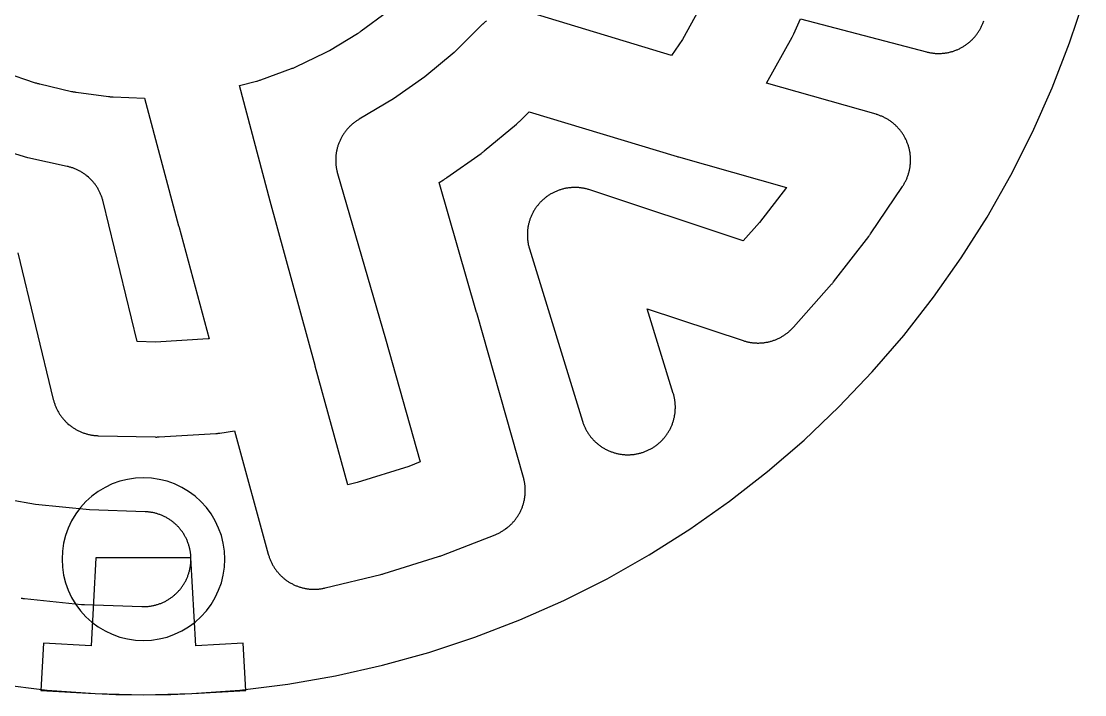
# Model space of a CAD drawing. Header units: millimetres. Extents: x -145 to 145, y -145 to 145.
# Drawn here: x -18 to 138.8, y -145 to -45.7 of the extents above; entities that cross this region are included whole.
import ezdxf

# ---------------------------------------------------------------- set-up
doc = ezdxf.new("R2010")
doc.units = ezdxf.units.MM
for name, color, linetype in [('BOUNDARY', 3, 'CONTINUOUS'), ('CORRIDORS', 1, 'CONTINUOUS'), ('WEDGE_CUT', 1, 'CONTINUOUS')]:
    doc.layers.add(name, color=color, linetype=linetype)

msp = doc.modelspace()

# ---------------------------------------------------------------- linework, layer by layer
at = {"layer": 'BOUNDARY'}
msp.add_lwpolyline([(-21.276, -143.431), (-14.212, -144.302), (-7.115, -144.825), (0, -145), (7.115, -144.825), (14.212, -144.302), (21.276, -143.431), (28.288, -142.214), (35.232, -140.655), (42.091, -138.756), (48.849, -136.524), (55.489, -133.963), (61.995, -131.078), (68.353, -127.879), (74.545, -124.371), (80.558, -120.563), (86.376, -116.465), (91.987, -112.087), (97.376, -107.438), (102.53, -102.53), (107.438, -97.376), (112.087, -91.987), (116.465, -86.376), (120.563, -80.558), (124.371, -74.545), (127.879, -68.353), (131.078, -61.995), (133.963, -55.489), (136.524, -48.849), (138.756, -42.091)], dxfattribs=at)
msp.add_lwpolyline([(12, -125), (11.942, -123.824), (11.769, -122.659), (11.483, -121.517), (11.087, -120.408), (10.583, -119.343), (9.978, -118.333), (9.276, -117.387), (8.485, -116.515), (7.613, -115.724), (6.667, -115.022), (5.657, -114.417), (4.592, -113.913), (3.483, -113.517), (2.341, -113.231), (1.176, -113.058), (0, -113), (-1.176, -113.058), (-2.341, -113.231), (-3.483, -113.517), (-4.592, -113.913), (-5.657, -114.417), (-6.667, -115.022), (-7.613, -115.724), (-8.485, -116.515), (-9.276, -117.387), (-9.978, -118.333), (-10.583, -119.343), (-11.087, -120.408), (-11.483, -121.517), (-11.769, -122.659), (-11.942, -123.824), (-12, -125), (-11.942, -126.176), (-11.769, -127.341), (-11.483, -128.483), (-11.087, -129.592), (-10.583, -130.657), (-9.978, -131.667), (-9.276, -132.613), (-8.485, -133.485), (-7.613, -134.276), (-6.667, -134.978), (-5.657, -135.583), (-4.592, -136.087), (-3.483, -136.483), (-2.341, -136.769), (-1.176, -136.942), (0, -137), (1.176, -136.942), (2.341, -136.769), (3.483, -136.483), (4.592, -136.087), (5.657, -135.583), (6.667, -134.978), (7.613, -134.276), (8.485, -133.485), (9.276, -132.613), (9.978, -131.667), (10.583, -130.657), (11.087, -129.592), (11.483, -128.483), (11.769, -127.341), (11.942, -126.176)], close=True, dxfattribs=at)
at = {"layer": 'CORRIDORS'}
for points in [[(83.209, -41.517), (79.442, -48.335), (77.841, -50.733), (56.943, -44.392)], [(-18.511, -79.828), (-13.284, -101.436), (-13.255, -101.551), (-13.224, -101.665), (-13.192, -101.778), (-13.157, -101.892), (-13.121, -102.004), (-13.082, -102.116), (-13.042, -102.227), (-13, -102.338), (-12.956, -102.448), (-12.91, -102.557), (-12.862, -102.665), (-12.813, -102.773), (-12.761, -102.879), (-12.708, -102.985), (-12.653, -103.09), (-12.597, -103.194), (-12.538, -103.297), (-12.478, -103.398), (-12.416, -103.499), (-12.353, -103.599), (-12.288, -103.698), (-12.221, -103.795), (-12.152, -103.892), (-12.082, -103.987), (-12.01, -104.081), (-11.937, -104.174), (-11.862, -104.266), (-11.786, -104.356), (-11.708, -104.445), (-11.628, -104.533), (-11.547, -104.619), (-11.465, -104.704), (-11.381, -104.788), (-11.296, -104.87), (-11.21, -104.95), (-11.122, -105.03), (-10.942, -105.184), (-10.85, -105.258), (-10.757, -105.331), (-10.663, -105.403), (-10.567, -105.473), (-10.471, -105.541), (-10.373, -105.608), (-10.274, -105.673), (-10.174, -105.736), (-10.073, -105.797), (-9.971, -105.857), (-9.868, -105.915), (-9.764, -105.972), (-9.659, -106.027), (-9.553, -106.079), (-9.446, -106.13), (-9.339, -106.18), (-9.23, -106.227), (-9.121, -106.273), (-9.011, -106.316), (-8.901, -106.358), (-8.789, -106.398), (-8.677, -106.436), (-8.565, -106.472), (-8.451, -106.507), (-8.337, -106.539), (-8.223, -106.569), (-8.108, -106.598), (-7.993, -106.625), (-7.877, -106.649), (-7.761, -106.672), (-7.645, -106.692), (-7.528, -106.711), (-7.411, -106.728), (-7.293, -106.743), (-7.176, -106.755), (-7.058, -106.766), (-6.94, -106.775), (-6.822, -106.782), (-6.703, -106.786), (-6.641, -106.788), (1.732, -106.981), (1.85, -106.983), (1.968, -106.983), (2.087, -106.98), (2.205, -106.976), (2.317, -106.97), (10.676, -106.463), (10.794, -106.455), (10.912, -106.445), (11.029, -106.433), (11.147, -106.419), (11.26, -106.403), (13.424, -106.088), (18.409, -124.289), (18.441, -124.403), (18.475, -124.516), (18.511, -124.629), (18.549, -124.741), (18.589, -124.852), (18.631, -124.963), (18.674, -125.073), (18.72, -125.182), (18.767, -125.291), (18.816, -125.399), (18.867, -125.505), (18.92, -125.611), (18.974, -125.716), (19.03, -125.82), (19.088, -125.924), (19.148, -126.026), (19.21, -126.127), (19.273, -126.227), (19.338, -126.326), (19.404, -126.424), (19.472, -126.52), (19.542, -126.616), (19.613, -126.71), (19.686, -126.803), (19.761, -126.895), (19.837, -126.986), (19.915, -127.075), (19.994, -127.163), (20.074, -127.25), (20.156, -127.335), (20.24, -127.419), (20.325, -127.501), (20.411, -127.583), (20.498, -127.662), (20.587, -127.74), (20.678, -127.817), (20.769, -127.892), (20.862, -127.965), (20.956, -128.037), (21.051, -128.107), (21.147, -128.176), (21.245, -128.243), (21.344, -128.308), (21.443, -128.372), (21.544, -128.434), (21.646, -128.494), (21.749, -128.553), (21.853, -128.609), (21.957, -128.664), (22.063, -128.718), (22.17, -128.769), (22.277, -128.819), (22.385, -128.867), (22.494, -128.913), (22.604, -128.957), (22.715, -128.999), (22.826, -129.039), (22.938, -129.078), (23.05, -129.114), (23.163, -129.149), (23.277, -129.182), (23.391, -129.213), (23.506, -129.242), (23.621, -129.269), (23.737, -129.294), (23.853, -129.317), (23.969, -129.338), (24.086, -129.357), (24.203, -129.374), (24.32, -129.389), (24.438, -129.403), (24.556, -129.414), (24.674, -129.423), (24.792, -129.43), (24.91, -129.436), (25.028, -129.439), (25.147, -129.44), (25.265, -129.439), (25.383, -129.436), (25.501, -129.432), (25.62, -129.425), (25.738, -129.416), (25.855, -129.405), (25.973, -129.393), (26.09, -129.378), (26.208, -129.361), (26.324, -129.342), (26.441, -129.322), (26.557, -129.299), (26.673, -129.275), (26.8, -129.245), (35.008, -127.267), (35.123, -127.238), (35.237, -127.208), (35.351, -127.175), (35.463, -127.141), (43.518, -124.614), (43.631, -124.578), (43.743, -124.539), (43.854, -124.499), (43.964, -124.457), (51.831, -121.392), (51.941, -121.349), (52.05, -121.303), (52.159, -121.255), (52.266, -121.206), (52.373, -121.155), (52.478, -121.102), (52.583, -121.047), (52.687, -120.99), (52.79, -120.932), (52.892, -120.872), (52.993, -120.81), (53.093, -120.747), (53.192, -120.682), (53.289, -120.615), (53.386, -120.547), (53.576, -120.405), (53.668, -120.332), (53.76, -120.257), (53.851, -120.18), (53.94, -120.103), (54.027, -120.023), (54.114, -119.942), (54.199, -119.86), (54.283, -119.777), (54.365, -119.691), (54.446, -119.605), (54.525, -119.517), (54.603, -119.428), (54.679, -119.338), (54.754, -119.246), (54.827, -119.153), (54.898, -119.059), (54.968, -118.963), (55.037, -118.867), (55.104, -118.769), (55.169, -118.67), (55.232, -118.57), (55.294, -118.469), (55.354, -118.367), (55.412, -118.264), (55.468, -118.16), (55.523, -118.055), (55.576, -117.95), (55.627, -117.843), (55.677, -117.735), (55.724, -117.627), (55.77, -117.518), (55.814, -117.408), (55.856, -117.297), (55.896, -117.186), (55.934, -117.074), (55.97, -116.961), (56.005, -116.848), (56.037, -116.735), (56.068, -116.62), (56.096, -116.505), (56.123, -116.39), (56.148, -116.274), (56.17, -116.158), (56.191, -116.042), (56.21, -115.925), (56.227, -115.808), (56.242, -115.691), (56.255, -115.573), (56.266, -115.455), (56.274, -115.337), (56.281, -115.219), (56.286, -115.101), (56.289, -114.982), (56.29, -114.864), (56.289, -114.746), (56.286, -114.628), (56.281, -114.509), (56.274, -114.391), (56.265, -114.273), (56.253, -114.155), (56.24, -114.038), (56.225, -113.921), (56.208, -113.803), (56.189, -113.687), (56.168, -113.57), (56.145, -113.454), (56.12, -113.338), (56.094, -113.223), (56.065, -113.108), (56.024, -112.958), (49.124, -88.658), (49.115, -88.628), (43.572, -69.428), (44.234, -69.039), (44.335, -68.978), (44.435, -68.916), (44.535, -68.852), (44.633, -68.786), (44.721, -68.725), (49.786, -65.15), (49.882, -65.081), (49.977, -65.01), (50.07, -64.938), (50.163, -64.864), (50.244, -64.797), (54.997, -60.816), (55.087, -60.74), (55.176, -60.661), (55.263, -60.582), (55.349, -60.5), (55.425, -60.427), (56.869, -58.999), (78.694, -65.622), (78.771, -65.646), (78.838, -65.665), (78.861, -65.672), (78.884, -65.678), (94.795, -70.194), (90.809, -75.343), (88.426, -78.027), (65.79, -70.535), (65.677, -70.498), (65.564, -70.464), (65.45, -70.432), (65.336, -70.401), (65.221, -70.373), (65.105, -70.346), (64.99, -70.321), (64.874, -70.299), (64.757, -70.278), (64.64, -70.259), (64.523, -70.242), (64.406, -70.228), (64.288, -70.215), (64.17, -70.204), (64.052, -70.195), (63.934, -70.188), (63.816, -70.184), (63.698, -70.181), (63.579, -70.18), (63.461, -70.181), (63.343, -70.184), (63.225, -70.19), (63.106, -70.197), (62.988, -70.206), (62.871, -70.217), (62.753, -70.23), (62.636, -70.245), (62.519, -70.262), (62.402, -70.282), (62.285, -70.303), (62.169, -70.326), (62.054, -70.351), (61.939, -70.378), (61.824, -70.406), (61.71, -70.437), (61.596, -70.47), (61.483, -70.505), (61.37, -70.541), (61.258, -70.58), (61.147, -70.62), (61.037, -70.662), (60.927, -70.706), (60.818, -70.752), (60.71, -70.8), (60.602, -70.85), (60.496, -70.901), (60.39, -70.954), (60.285, -71.009), (60.181, -71.066), (60.078, -71.125), (59.977, -71.185), (59.876, -71.247), (59.776, -71.31), (59.677, -71.376), (59.58, -71.443), (59.483, -71.511), (59.388, -71.581), (59.294, -71.653), (59.201, -71.727), (59.11, -71.802), (59.019, -71.878), (58.93, -71.956), (58.843, -72.036), (58.757, -72.117), (58.672, -72.199), (58.588, -72.283), (58.506, -72.368), (58.426, -72.455), (58.346, -72.543), (58.269, -72.632), (58.193, -72.723), (58.118, -72.814), (58.045, -72.908), (57.974, -73.002), (57.904, -73.097), (57.836, -73.194), (57.769, -73.292), (57.704, -73.391), (57.641, -73.491), (57.58, -73.592), (57.52, -73.694), (57.462, -73.797), (57.405, -73.901), (57.351, -74.006), (57.298, -74.112), (57.247, -74.219), (57.198, -74.327), (57.151, -74.435), (57.105, -74.544), (57.062, -74.654), (57.02, -74.765), (56.98, -74.876), (56.942, -74.988), (56.906, -75.101), (56.872, -75.214), (56.839, -75.328), (56.809, -75.443), (56.781, -75.557), (56.754, -75.673), (56.73, -75.788), (56.707, -75.905), (56.687, -76.021), (56.668, -76.138), (56.651, -76.255), (56.637, -76.373), (56.624, -76.49), (56.613, -76.608), (56.605, -76.726), (56.598, -76.844), (56.593, -76.962), (56.591, -77.081), (56.59, -77.199), (56.591, -77.317), (56.595, -77.436), (56.6, -77.554), (56.607, -77.672), (56.617, -77.79), (56.628, -77.908), (56.641, -78.025), (56.656, -78.143), (56.674, -78.26), (56.693, -78.376), (56.714, -78.493), (56.737, -78.609), (56.762, -78.724), (56.79, -78.84), (56.819, -78.954), (56.85, -79.068), (56.899, -79.238), (64.719, -104.658), (64.755, -104.771), (64.793, -104.883), (64.832, -104.995), (64.874, -105.106), (64.917, -105.216), (64.962, -105.325), (65.009, -105.434), (65.058, -105.541), (65.109, -105.648), (65.161, -105.754), (65.215, -105.86), (65.271, -105.964), (65.329, -106.067), (65.388, -106.169), (65.45, -106.271), (65.513, -106.371), (65.577, -106.47), (65.643, -106.568), (65.711, -106.665), (65.781, -106.761), (65.852, -106.855), (65.925, -106.949), (65.999, -107.041), (66.075, -107.132), (66.152, -107.221), (66.231, -107.309), (66.311, -107.396), (66.393, -107.482), (66.476, -107.566), (66.561, -107.648), (66.647, -107.73), (66.734, -107.809), (66.823, -107.888), (66.913, -107.964), (67.004, -108.04), (67.097, -108.113), (67.191, -108.186), (67.286, -108.256), (67.382, -108.325), (67.479, -108.392), (67.578, -108.458), (67.677, -108.522), (67.778, -108.584), (67.88, -108.645), (67.982, -108.703), (68.086, -108.76), (68.191, -108.816), (68.296, -108.869), (68.402, -108.921), (68.51, -108.971), (68.618, -109.019), (68.727, -109.065), (68.836, -109.11), (68.947, -109.152), (69.058, -109.193), (69.17, -109.232), (69.282, -109.269), (69.395, -109.304), (69.509, -109.337), (69.623, -109.368), (69.738, -109.397), (69.853, -109.425), (69.968, -109.45), (70.084, -109.473), (70.201, -109.495), (70.317, -109.514), (70.434, -109.532), (70.552, -109.547), (70.669, -109.561), (70.787, -109.572), (70.905, -109.582), (71.023, -109.589), (71.141, -109.595), (71.259, -109.598), (71.378, -109.6), (71.496, -109.599), (71.614, -109.597), (71.733, -109.593), (71.851, -109.586), (71.969, -109.578), (72.087, -109.567), (72.204, -109.555), (72.322, -109.54), (72.439, -109.524), (72.556, -109.506), (72.672, -109.485), (72.788, -109.463), (72.904, -109.439), (73.02, -109.412), (73.135, -109.384), (73.249, -109.354), (73.363, -109.322), (73.476, -109.288), (73.589, -109.252), (73.701, -109.214), (73.813, -109.175), (73.923, -109.133), (74.033, -109.09), (74.143, -109.045), (74.251, -108.997), (74.359, -108.948), (74.466, -108.898), (74.572, -108.845), (74.677, -108.791), (74.781, -108.735), (74.884, -108.677), (74.987, -108.617), (75.088, -108.556), (75.188, -108.493), (75.287, -108.428), (75.385, -108.362), (75.482, -108.294), (75.577, -108.224), (75.672, -108.153), (75.765, -108.08), (75.857, -108.006), (75.948, -107.93), (76.037, -107.852), (76.125, -107.773), (76.212, -107.693), (76.298, -107.611), (76.382, -107.528), (76.464, -107.443), (76.545, -107.357), (76.625, -107.269), (76.703, -107.181), (76.78, -107.09), (76.855, -106.999), (76.929, -106.906), (77.001, -106.813), (77.071, -106.717), (77.14, -106.621), (77.207, -106.524), (77.272, -106.425), (77.336, -106.326), (77.398, -106.225), (77.459, -106.123), (77.517, -106.02), (77.574, -105.917), (77.63, -105.812), (77.683, -105.706), (77.735, -105.6), (77.784, -105.493), (77.832, -105.384), (77.879, -105.276), (77.923, -105.166), (77.965, -105.055), (78.006, -104.944), (78.044, -104.832), (78.081, -104.72), (78.116, -104.607), (78.149, -104.493), (78.18, -104.379), (78.209, -104.264), (78.236, -104.149), (78.262, -104.034), (78.285, -103.918), (78.306, -103.801), (78.325, -103.684), (78.343, -103.567), (78.358, -103.45), (78.372, -103.333), (78.383, -103.215), (78.392, -103.097), (78.4, -102.979), (78.405, -102.861), (78.409, -102.742), (78.41, -102.624), (78.409, -102.506), (78.407, -102.387), (78.402, -102.269), (78.396, -102.151), (78.387, -102.033), (78.376, -101.915), (78.364, -101.797), (78.349, -101.68), (78.333, -101.563), (78.314, -101.446), (78.294, -101.329), (78.271, -101.213), (78.247, -101.098), (78.22, -100.982), (78.192, -100.867), (78.162, -100.753), (78.13, -100.639), (78.101, -100.542), (74.27, -88.088), (88.4, -92.765), (88.513, -92.802), (88.626, -92.836), (88.74, -92.868), (88.854, -92.899), (88.969, -92.927), (89.085, -92.954), (89.2, -92.979), (89.316, -93.001), (89.433, -93.022), (89.55, -93.041), (89.667, -93.058), (89.784, -93.072), (89.902, -93.085), (90.02, -93.096), (90.138, -93.105), (90.256, -93.112), (90.374, -93.116), (90.492, -93.119), (90.611, -93.12), (90.729, -93.119), (90.847, -93.116), (90.965, -93.11), (91.084, -93.103), (91.202, -93.094), (91.319, -93.083), (91.437, -93.07), (91.554, -93.055), (91.671, -93.038), (91.788, -93.018), (91.905, -92.997), (92.021, -92.974), (92.136, -92.949), (92.251, -92.922), (92.366, -92.894), (92.48, -92.863), (92.594, -92.83), (92.707, -92.795), (92.82, -92.759), (92.932, -92.72), (93.043, -92.68), (93.153, -92.638), (93.263, -92.594), (93.372, -92.548), (93.48, -92.5), (93.588, -92.45), (93.694, -92.399), (93.8, -92.346), (93.905, -92.291), (94.009, -92.234), (94.112, -92.175), (94.213, -92.115), (94.314, -92.053), (94.414, -91.99), (94.513, -91.924), (94.61, -91.857), (94.707, -91.789), (94.802, -91.719), (94.896, -91.647), (94.989, -91.573), (95.08, -91.498), (95.171, -91.422), (95.26, -91.344), (95.347, -91.264), (95.433, -91.183), (95.518, -91.101), (95.602, -91.017), (95.684, -90.932), (95.764, -90.845), (95.834, -90.768), (101.441, -84.455), (101.519, -84.366), (101.595, -84.276), (101.67, -84.184), (101.743, -84.092), (106.911, -77.415), (106.982, -77.32), (107.052, -77.225), (107.121, -77.128), (107.187, -77.031), (111.892, -70.021), (111.957, -69.922), (112.021, -69.822), (112.082, -69.721), (112.142, -69.619), (112.201, -69.516), (112.257, -69.413), (112.312, -69.308), (112.365, -69.202), (112.416, -69.095), (112.466, -68.988), (112.513, -68.879), (112.559, -68.77), (112.603, -68.66), (112.645, -68.55), (112.685, -68.438), (112.723, -68.326), (112.76, -68.214), (112.794, -68.101), (112.826, -67.987), (112.857, -67.873), (112.886, -67.758), (112.912, -67.643), (112.937, -67.527), (112.96, -67.411), (112.981, -67.294), (113, -67.177), (113.017, -67.06), (113.031, -66.943), (113.044, -66.825), (113.055, -66.708), (113.064, -66.59), (113.071, -66.471), (113.076, -66.353), (113.079, -66.235), (113.08, -66.117), (113.079, -65.998), (113.076, -65.88), (113.071, -65.762), (113.064, -65.644), (113.055, -65.526), (113.044, -65.408), (113.031, -65.29), (113.016, -65.173), (112.999, -65.056), (112.98, -64.939), (112.959, -64.823), (112.936, -64.707), (112.911, -64.591), (112.884, -64.476), (112.855, -64.361), (112.825, -64.247), (112.792, -64.133), (112.757, -64.02), (112.721, -63.907), (112.683, -63.795), (112.642, -63.684), (112.6, -63.573), (112.556, -63.463), (112.511, -63.354), (112.463, -63.246), (112.413, -63.139), (112.362, -63.032), (112.309, -62.926), (112.254, -62.821), (112.197, -62.718), (112.139, -62.615), (112.079, -62.513), (112.017, -62.412), (111.954, -62.312), (111.888, -62.213), (111.822, -62.116), (111.753, -62.019), (111.683, -61.924), (111.611, -61.83), (111.538, -61.737), (111.463, -61.645), (111.387, -61.555), (111.309, -61.466), (111.229, -61.378), (111.148, -61.292), (111.066, -61.207), (110.982, -61.123), (110.897, -61.041), (110.811, -60.96), (110.723, -60.881), (110.634, -60.803), (110.543, -60.727), (110.451, -60.653), (110.358, -60.58), (110.264, -60.508), (110.168, -60.438), (110.072, -60.37), (109.974, -60.303), (109.875, -60.238), (109.775, -60.175), (109.674, -60.113), (109.572, -60.053), (109.469, -59.995), (109.365, -59.939), (109.26, -59.884), (109.154, -59.831), (109.048, -59.78), (108.94, -59.731), (108.832, -59.684), (108.722, -59.638), (108.613, -59.594), (108.502, -59.552), (108.391, -59.512), (108.278, -59.474), (108.166, -59.438), (108.053, -59.404), (107.991, -59.386), (91.86, -54.808), (95.605, -48.029), (95.662, -47.925), (95.716, -47.82), (95.769, -47.714), (95.82, -47.607), (95.867, -47.504), (96.861, -45.283), (115.436, -50.179), (115.551, -50.208), (115.666, -50.235), (115.781, -50.261), (115.897, -50.284), (116.014, -50.305), (116.13, -50.325), (116.247, -50.342), (116.365, -50.358), (116.482, -50.371), (116.6, -50.382), (116.718, -50.392), (116.836, -50.399), (116.954, -50.405), (117.073, -50.408), (117.191, -50.41), (117.309, -50.409), (117.427, -50.407), (117.546, -50.402), (117.664, -50.396), (117.782, -50.387), (117.9, -50.377), (118.017, -50.364), (118.135, -50.35), (118.252, -50.334), (118.369, -50.315), (118.485, -50.295), (118.602, -50.272), (118.717, -50.248), (118.833, -50.222), (118.948, -50.193), (119.062, -50.163), (119.176, -50.131), (119.289, -50.097), (119.402, -50.061), (119.514, -50.023), (119.626, -49.984), (119.736, -49.942), (119.846, -49.899), (119.956, -49.853), (120.064, -49.806), (120.172, -49.757), (120.279, -49.706), (120.385, -49.654), (120.49, -49.599), (120.594, -49.543), (120.697, -49.485), (120.799, -49.426), (120.901, -49.364), (121.001, -49.301), (121.1, -49.237), (121.198, -49.17), (121.294, -49.102), (121.39, -49.032), (121.484, -48.961), (121.578, -48.888), (121.67, -48.814), (121.76, -48.738), (121.85, -48.66), (121.938, -48.581), (122.025, -48.501), (122.11, -48.419), (122.194, -48.335), (122.276, -48.251), (122.358, -48.165), (122.437, -48.077), (122.515, -47.988), (122.592, -47.898), (122.667, -47.807), (122.741, -47.714), (122.812, -47.62), (122.883, -47.525), (122.952, -47.429), (123.019, -47.331), (123.084, -47.233), (123.148, -47.133), (123.21, -47.032), (123.27, -46.93), (123.329, -46.828), (123.386, -46.724), (123.441, -46.619), (123.494, -46.514), (123.546, -46.407), (123.596, -46.3), (123.644, -46.192), (123.69, -46.083), (123.734, -45.973), (123.776, -45.862), (123.817, -45.751), (123.863, -45.618)], [(50.569, -45.598), (50.477, -45.672), (50.386, -45.748), (50.297, -45.825), (50.208, -45.904), (50.121, -45.984), (50.036, -46.066), (49.987, -46.113), (45.78, -50.274), (41.478, -53.877), (36.881, -57.122), (31.79, -60.117), (31.689, -60.178), (31.589, -60.24), (31.489, -60.304), (31.391, -60.37), (31.294, -60.438), (31.198, -60.507), (31.103, -60.578), (31.009, -60.65), (30.917, -60.724), (30.826, -60.8), (30.736, -60.877), (30.648, -60.955), (30.561, -61.035), (30.475, -61.117), (30.391, -61.2), (30.308, -61.284), (30.226, -61.37), (30.146, -61.457), (30.067, -61.546), (29.99, -61.635), (29.915, -61.726), (29.841, -61.819), (29.768, -61.912), (29.698, -62.007), (29.628, -62.103), (29.561, -62.2), (29.495, -62.298), (29.431, -62.398), (29.368, -62.498), (29.307, -62.6), (29.248, -62.702), (29.191, -62.806), (29.135, -62.91), (29.081, -63.015), (29.029, -63.122), (28.979, -63.229), (28.93, -63.337), (28.884, -63.445), (28.839, -63.555), (28.796, -63.665), (28.755, -63.776), (28.716, -63.888), (28.678, -64), (28.643, -64.113), (28.609, -64.227), (28.578, -64.341), (28.548, -64.455), (28.521, -64.57), (28.495, -64.686), (28.471, -64.802), (28.449, -64.918), (28.429, -65.034), (28.412, -65.151), (28.396, -65.269), (28.382, -65.386), (28.37, -65.504), (28.36, -65.622), (28.352, -65.74), (28.346, -65.858), (28.342, -65.976), (28.34, -66.095), (28.34, -66.213), (28.342, -66.331), (28.346, -66.449), (28.352, -66.568), (28.361, -66.686), (28.371, -66.804), (28.383, -66.921), (28.397, -67.039), (28.413, -67.156), (28.431, -67.273), (28.451, -67.39), (28.473, -67.506), (28.496, -67.622), (28.522, -67.737), (28.55, -67.852), (28.58, -67.967), (28.615, -68.092), (35.658, -92.489), (40.817, -110.659), (39.107, -111.325), (31.498, -113.712), (30.118, -114.045), (25.321, -96.531), (25.295, -96.433), (18.705, -72.203), (14.152, -55.154), (16.655, -54.504), (16.77, -54.474), (16.883, -54.441), (16.997, -54.406), (17.109, -54.37), (17.221, -54.332), (17.302, -54.303), (21.838, -52.643), (21.948, -52.601), (22.059, -52.558), (22.168, -52.512), (22.276, -52.465), (22.384, -52.416), (22.459, -52.38), (26.814, -50.291), (26.921, -50.239), (27.026, -50.186), (27.13, -50.13), (27.234, -50.072), (27.336, -50.013), (27.41, -49.969), (31.543, -47.469), (31.644, -47.407), (31.743, -47.344), (31.842, -47.278), (31.939, -47.211), (32.036, -47.142), (32.105, -47.091), (35.979, -44.202)], [(-20.521, -53.172), (-15.942, -54.719), (-15.829, -54.756), (-15.716, -54.791), (-15.602, -54.824), (-15.488, -54.855), (-15.374, -54.884), (-15.29, -54.904), (-10.584, -56.001), (-10.469, -56.027), (-10.353, -56.051), (-10.237, -56.073), (-10.12, -56.093), (-10.003, -56.111), (-9.919, -56.123), (-5.128, -56.761), (-5.011, -56.775), (-4.893, -56.788), (-4.775, -56.799), (-4.657, -56.807), (-4.539, -56.814), (-4.455, -56.818), (0.15, -56.983), (5.187, -75.846), (5.195, -75.877), (9.711, -92.481), (9.534, -92.507), (1.762, -92.978), (-0.941, -92.916), (-5.936, -72.264), (-5.965, -72.149), (-5.996, -72.035), (-6.028, -71.922), (-6.063, -71.808), (-6.099, -71.696), (-6.138, -71.584), (-6.178, -71.473), (-6.22, -71.362), (-6.264, -71.252), (-6.31, -71.143), (-6.358, -71.035), (-6.407, -70.927), (-6.459, -70.821), (-6.512, -70.715), (-6.567, -70.61), (-6.623, -70.506), (-6.682, -70.403), (-6.742, -70.302), (-6.804, -70.201), (-6.867, -70.101), (-6.932, -70.002), (-6.999, -69.905), (-7.068, -69.808), (-7.138, -69.713), (-7.21, -69.619), (-7.283, -69.526), (-7.358, -69.434), (-7.434, -69.344), (-7.512, -69.255), (-7.592, -69.167), (-7.673, -69.081), (-7.755, -68.996), (-7.839, -68.912), (-7.924, -68.83), (-8.01, -68.75), (-8.098, -68.67), (-8.278, -68.516), (-8.37, -68.442), (-8.463, -68.369), (-8.557, -68.297), (-8.653, -68.227), (-8.749, -68.159), (-8.847, -68.092), (-8.946, -68.027), (-9.046, -67.964), (-9.147, -67.903), (-9.249, -67.843), (-9.352, -67.785), (-9.456, -67.728), (-9.561, -67.673), (-9.667, -67.621), (-9.774, -67.57), (-9.881, -67.52), (-9.99, -67.473), (-10.099, -67.427), (-10.209, -67.384), (-10.319, -67.342), (-10.431, -67.302), (-10.543, -67.264), (-10.655, -67.228), (-10.769, -67.193), (-10.883, -67.161), (-10.997, -67.131), (-11.112, -67.102), (-11.267, -67.067), (-17.045, -65.824), (-22.415, -64.194)], [(-18.014, -130.76), (-17.897, -130.779), (-17.78, -130.796), (-17.663, -130.811), (-17.545, -130.824), (-9.146, -131.678), (-9.028, -131.689), (-8.91, -131.698), (-8.792, -131.705), (-8.675, -131.71), (-0.237, -131.996), (-0.119, -131.999), (-0.001, -132), (0.118, -131.999), (0.236, -131.996), (0.354, -131.991), (0.472, -131.984), (0.59, -131.975), (0.708, -131.964), (0.826, -131.951), (0.943, -131.936), (1.06, -131.919), (1.177, -131.9), (1.294, -131.879), (1.41, -131.857), (1.525, -131.832), (1.641, -131.805), (1.755, -131.776), (1.87, -131.746), (1.983, -131.713), (2.097, -131.679), (2.209, -131.642), (2.321, -131.604), (2.432, -131.564), (2.543, -131.522), (2.653, -131.478), (2.762, -131.432), (2.87, -131.384), (2.978, -131.335), (3.084, -131.284), (3.19, -131.231), (3.295, -131.176), (3.399, -131.119), (3.502, -131.061), (3.604, -131.001), (3.705, -130.939), (3.805, -130.876), (3.903, -130.811), (4.001, -130.744), (4.098, -130.675), (4.193, -130.605), (4.287, -130.534), (4.38, -130.46), (4.472, -130.386), (4.562, -130.309), (4.651, -130.231), (4.739, -130.152), (4.825, -130.071), (4.91, -129.989), (4.994, -129.905), (5.076, -129.82), (5.157, -129.734), (5.236, -129.646), (5.314, -129.557), (5.39, -129.466), (5.465, -129.374), (5.538, -129.281), (5.61, -129.187), (5.68, -129.092), (5.748, -128.995), (5.815, -128.897), (5.88, -128.799), (5.943, -128.699), (6.005, -128.598), (6.065, -128.496), (6.123, -128.393), (6.179, -128.289), (6.234, -128.184), (6.287, -128.078), (6.338, -127.971), (6.387, -127.864), (6.435, -127.755), (6.481, -127.646), (6.524, -127.536), (6.566, -127.426), (6.606, -127.314), (6.645, -127.202), (6.681, -127.09), (6.715, -126.976), (6.748, -126.863), (6.778, -126.748), (6.807, -126.633), (6.833, -126.518), (6.858, -126.402), (6.881, -126.286), (6.902, -126.17), (6.92, -126.053), (6.937, -125.936), (6.952, -125.819), (6.965, -125.701), (6.976, -125.583), (6.985, -125.465), (6.991, -125.347), (6.996, -125.229), (6.999, -125.11), (7, -124.992), (6.999, -124.874), (6.996, -124.756), (6.991, -124.637), (6.983, -124.519), (6.974, -124.401), (6.963, -124.283), (6.95, -124.166), (6.935, -124.049), (6.918, -123.931), (6.899, -123.815), (6.878, -123.698), (6.855, -123.582), (6.83, -123.467), (6.803, -123.351), (6.774, -123.237), (6.743, -123.122), (6.711, -123.009), (6.676, -122.895), (6.64, -122.783), (6.601, -122.671), (6.561, -122.56), (6.519, -122.449), (6.475, -122.339), (6.429, -122.23), (6.381, -122.122), (6.331, -122.015), (6.28, -121.908), (6.227, -121.802), (6.172, -121.698), (6.115, -121.594), (6.057, -121.491), (5.997, -121.389), (5.935, -121.288), (5.871, -121.188), (5.806, -121.09), (5.739, -120.992), (5.67, -120.896), (5.6, -120.8), (5.528, -120.706), (5.455, -120.613), (5.38, -120.522), (5.304, -120.432), (5.226, -120.343), (5.146, -120.255), (5.065, -120.169), (4.983, -120.084), (4.899, -120), (4.814, -119.918), (4.727, -119.837), (4.639, -119.758), (4.55, -119.681), (4.46, -119.604), (4.368, -119.53), (4.275, -119.457), (4.18, -119.385), (4.085, -119.315), (3.988, -119.247), (3.89, -119.181), (3.792, -119.116), (3.692, -119.052), (3.59, -118.991), (3.488, -118.931), (3.385, -118.873), (3.281, -118.817), (3.176, -118.762), (3.07, -118.709), (2.964, -118.658), (2.856, -118.609), (2.748, -118.562), (2.638, -118.516), (2.528, -118.473), (2.418, -118.431), (2.306, -118.391), (2.194, -118.353), (2.082, -118.317), (1.968, -118.282), (1.855, -118.25), (1.74, -118.22), (1.625, -118.191), (1.51, -118.165), (1.394, -118.14), (1.278, -118.118), (1.162, -118.097), (1.045, -118.078), (0.928, -118.062), (0.81, -118.047), (0.693, -118.034), (0.575, -118.024), (0.457, -118.015), (0.339, -118.008), (0.237, -118.004), (-7.967, -117.726), (-15.897, -116.92), (-23.747, -115.58)]]:
    msp.add_lwpolyline(points, dxfattribs=at)
at = {"layer": 'WEDGE_CUT'}
msp.add_lwpolyline([(-7, -124.804), (-7.728, -137.783), (-14.717, -137.391), (-15.109, -144.38), (-8.12, -144.772), (-6.091, -144.872), (-4.062, -144.943), (-2.031, -144.986), (0, -145), (2.031, -144.986), (4.062, -144.943), (6.091, -144.872), (8.12, -144.772), (15.109, -144.38), (14.717, -137.391), (7.728, -137.783), (7, -124.804)], close=True, dxfattribs=at)

doc.saveas('drawing.dxf')
